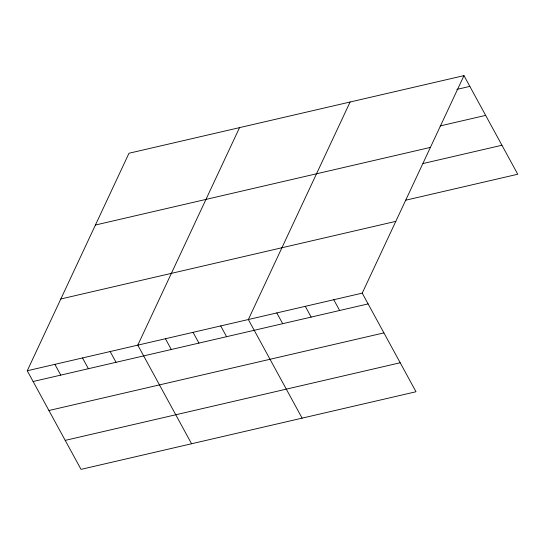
<?xml version="1.0" encoding="UTF-8"?>
<svg xmlns="http://www.w3.org/2000/svg" width="545" height="545" viewBox="0 0 545 545"><rect width="100%" height="100%" fill="white"/><g stroke="black" fill="none" stroke-linecap="round" stroke-linejoin="round"><path stroke-width="0.82" d="M463.979 75.626L362.234 293.135L416.005 391.753L81.021 469.374L27.25 370.757L128.995 153.247L463.979 75.626L517.75 174.243L405.48 200.26M239.541 127.632L137.796 345.142L191.567 443.759M350.088 102.017L248.343 319.527L302.114 418.144M456.833 89.407L469.851 86.389M440.101 125.936L485.656 115.383M95.416 225.024L430.407 147.402M423.029 163.534L501.945 145.249M60.822 298.98L395.813 221.359M27.25 370.757L362.234 293.135M33.116 381.52L368.107 303.899M48.927 410.514L383.912 332.893M65.209 440.38L400.2 362.759M333.765 299.73L339.63 310.493M305.289 306.331L311.161 317.095M276.812 312.925L282.685 323.689M220.705 325.93L226.577 336.694M193.066 332.334L198.939 343.098M165.435 338.738L171.3 349.502M110.158 351.545L116.031 362.309M82.52 357.949L88.392 368.713M54.888 364.353L60.754 375.117"/></g></svg>
